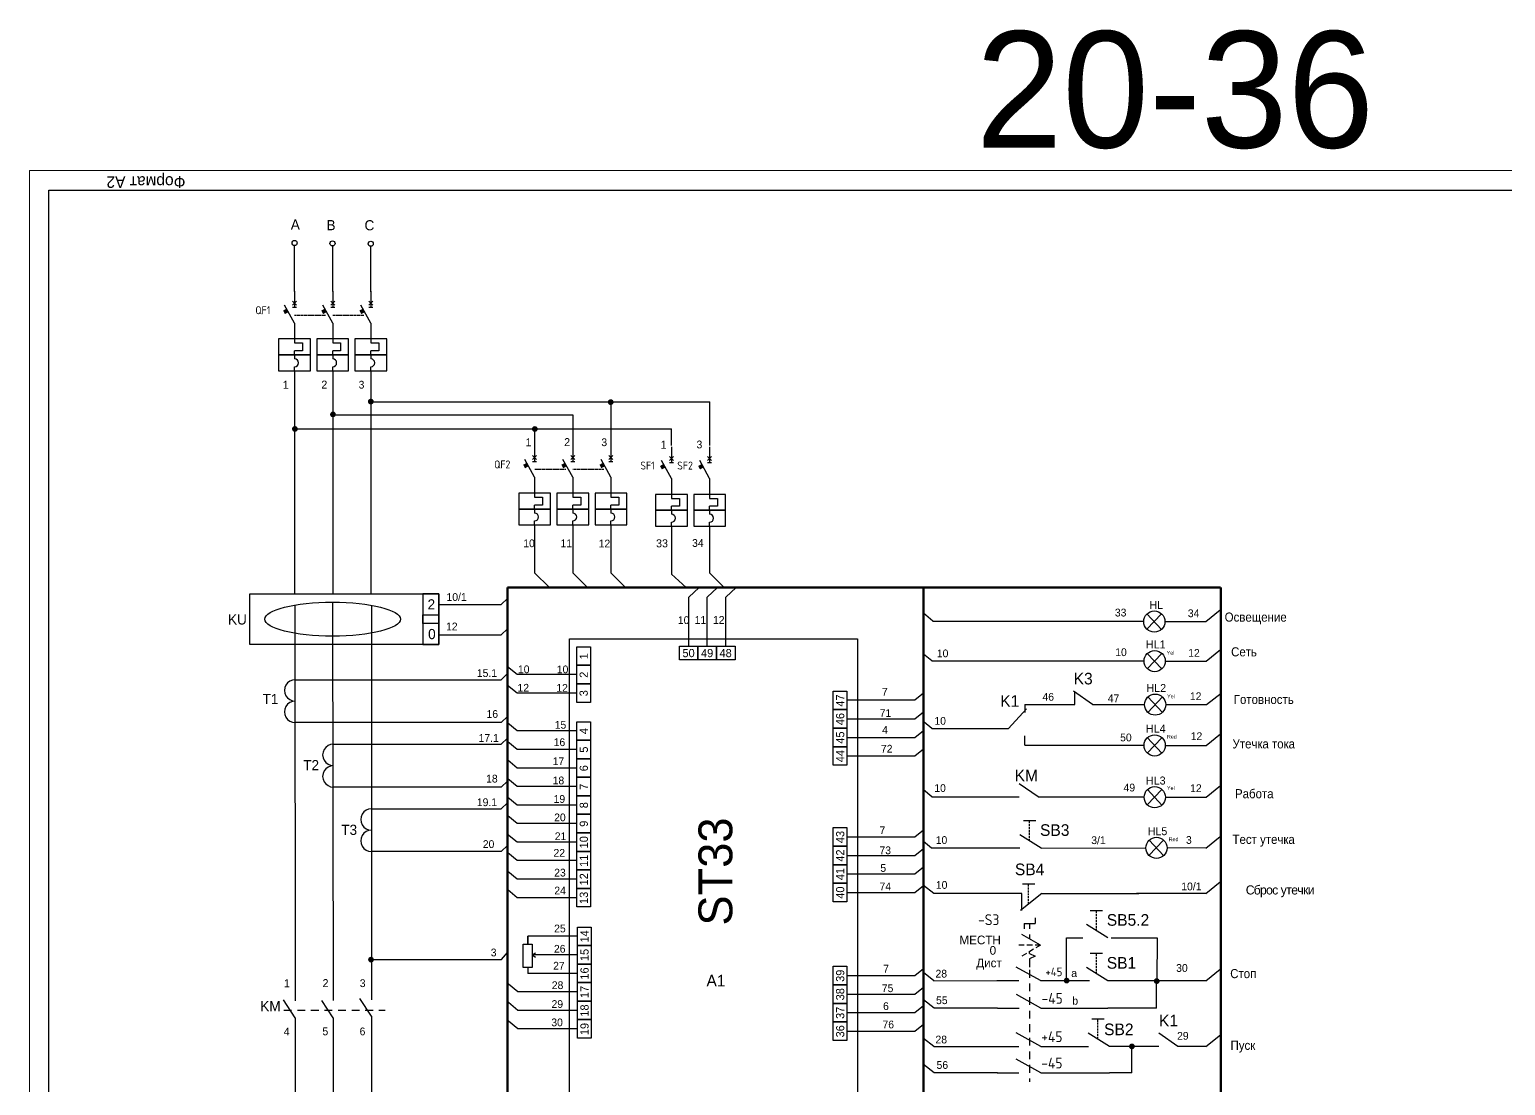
# Model space of a CAD drawing. Header units: millimetres. Extents: x 12 to 2978, y 1101 to 2133.
# Drawn here: x 726.3 to 1106.5, y 1860.7 to 2132.9 of the extents above; entities that cross this region are included whole.
import ezdxf
from ezdxf.enums import TextEntityAlignment as Align

# ---------------------------------------------------------------- set-up
doc = ezdxf.new("R2010")
doc.units = ezdxf.units.MM
for name, pattern in [('Caddy_Dash', [3.5, 2, -1.5]), ('DASHED', [0.75, 0.5, -0.25]), ('HIDDEN2', [0.1875, 0.125, -0.0625])]:
    doc.linetypes.add(name, pattern=pattern)
for name, color, linetype in [('LINK', 9, 'HIDDEN2'), ('POS', 3, 'Continuous'), ('SYMS', 7, 'Continuous'), ('TAGS', 7, 'Continuous'), ('TERMS', 7, 'Continuous')]:
    doc.layers.add(name, color=color, linetype=linetype)
doc.styles.add('WD_IEC', font='ISOCP2.shx', dxfattribs={"width": 0.9, "height": 4})

# ---------------------------------------------------------------- blocks, each defined once
blk = doc.blocks.new('Формат А2 (2)')
at = {"lineweight": 20}
for p, q in [((2191.83, 433.69), (2191.83, 13.69)), ((2191.83, 13.69), (1597.83, 13.69))]:
    blk.add_line(p, q, dxfattribs=at)
at = {"lineweight": 30}
for p, q in [((2186.83, 428.69), (2186.83, 18.69)), ((2186.83, 18.69), (1617.83, 18.69))]:
    blk.add_line(p, q, dxfattribs=at)
at = {"lineweight": 30, "insert": (2161.83, 16.19), "char_height": 3, "width": 50, "attachment_point": 5}
blk.add_mtext('Формат А2', dxfattribs=at)
blk = doc.blocks.new('VCB11Q134')
for p, q in [((0, 7.5), (0, 2.5)), ((0, -2.5), (-3.12, 3.12)), ((-0.62, 3.12), (0.63, 4.37)), ((0.63, 3.12), (-0.62, 4.37)), ((-0.62, 2.5), (0.63, 2.5)), ((0, -2.5), (0, -8.75)), ((0, -7.5), (0, -8.75)), ((0, -8.75), (2.5, -8.75)), ((2.5, -8.75), (2.5, -11.25)), ((0, -12.5), (0, -11.25)), ((2.5, -11.25), (0, -11.25)), ((0, -12.5), (0, -13.75)), ((0, -17.5), (0, -16.25)), ((0, -17.5), (0, -22.5))]:
    blk.add_line(p, q)
for points in [[(-5, -7.5), (-5, -12.5), (5, -12.5), (5, -7.5)], [(-5, -12.5), (-5, -17.5), (5, -17.5), (5, -12.5)]]:
    blk.add_lwpolyline(points, close=True)
blk.add_arc((0, -15), 1.25, 270, 90)
blk.add_solid([(-2.52, 2.03), (-3.61, 1.43), (-1.91, 0.94), (-3.01, 0.33)])
at = {"style": 'WD_IEC'}
for tag, p in [('INST', (-7.62, 6.3)), ('LOC', (-7.62, 3.3)), ('TAG1', (-7.62, 0.3)), ('RATING1', (-7.62, -2.7)), ('DESC1', (-7.62, -15.05)), ('DESC3', (-7.62, -21.05)), ('DESC2', (-7.62, -18.05))]:
    blk.add_attdef(tag, text='', height=2.5, dxfattribs=at).set_placement(p, align=Align.RIGHT)
blk.add_attdef('TERM01', text='', height=2, rotation=90, dxfattribs=at).set_placement((-1, 7.5), align=Align.RIGHT)
at = {"style": 'WD_IEC', "flags": 1}
for tag, p, height in [('X2TERM01', (0, 7.5), 0.32), ('X4LINK', (-2.15, 0), 0.32), ('X1LINK', (0.02, 0), 0.32), ('ASSYCODE', (0.69, -18.77), 1), ('X8TERM02', (0, -22.5), 0.32), ('FAMILY', (0.69, -20.27), 1), ('CATDESC', (0.69, -21.77), 1)]:
    blk.add_attdef(tag, p, '', height=height, dxfattribs=at)
at = {"style": 'WD_IEC', "flags": 9}
for tag, p in [('MFG', (7.81, 5.44)), ('CAT', (7.81, 2.94))]:
    blk.add_attdef(tag, text='', height=1.5, dxfattribs=at).set_placement(p, align=Align.RIGHT)
at = {"lineweight": 15, "style": 'WD_IEC'}
for tag, p in [('XREF', (-7.62, -12.05)), ('WDTAGALT', (-7.62, -24.05))]:
    blk.add_attdef(tag, text='', height=2.5, dxfattribs=at).set_placement(p, align=Align.RIGHT)
at = {"style": 'WD_IEC'}
blk.add_attdef('TERM02', (-1, -22.5), '', height=2, rotation=90, dxfattribs=at)
blk = doc.blocks.new('VCB21Q134')
for p, q in [((0, 7.5), (0, 2.5)), ((0, -2.5), (-3.12, 3.12)), ((-0.62, 3.12), (0.63, 4.37)), ((0.63, 3.12), (-0.62, 4.37)), ((-0.62, 2.5), (0.63, 2.5)), ((0, -2.5), (0, -8.75)), ((0, -7.5), (0, -8.75)), ((0, -8.75), (2.5, -8.75)), ((2.5, -8.75), (2.5, -11.25)), ((0, -12.5), (0, -11.25)), ((2.5, -11.25), (0, -11.25)), ((0, -12.5), (0, -13.75)), ((0, -17.5), (0, -16.25)), ((0, -17.5), (0, -22.5))]:
    blk.add_line(p, q)
for points in [[(-5, -7.5), (-5, -12.5), (5, -12.5), (5, -7.5)], [(-5, -12.5), (-5, -17.5), (5, -17.5), (5, -12.5)]]:
    blk.add_lwpolyline(points, close=True)
blk.add_arc((0, -15), 1.25, 270, 90)
blk.add_solid([(-2.52, 2.03), (-3.61, 1.43), (-1.91, 0.94), (-3.01, 0.33)])
at = {"style": 'WD_IEC'}
for tag, p in [('INST', (-7.62, 6.3)), ('LOC', (-7.62, 3.3)), ('TAG2', (-7.62, 0.3)), ('DESC1', (-7.62, -15.05)), ('DESC3', (-7.62, -21.05)), ('DESC2', (-7.62, -18.05))]:
    blk.add_attdef(tag, text='', height=2.5, dxfattribs=at).set_placement(p, align=Align.RIGHT)
blk.add_attdef('TERM01', text='', height=2, rotation=90, dxfattribs=at).set_placement((-1, 7.5), align=Align.RIGHT)
at = {"style": 'WD_IEC', "flags": 1}
for tag, p, height in [('X2TERM01', (0, 7.5), 0.32), ('X4LINK', (-2.15, 0), 0.32), ('X1LINK', (0.02, 0), 0.32), ('CONTACT', (-5.49, -7.21), 1), ('ASSYCODE', (0.69, -18.77), 1), ('X8TERM02', (0, -22.5), 0.32), ('FAMILY', (0.69, -20.27), 1), ('CATDESC', (0.69, -21.77), 1)]:
    blk.add_attdef(tag, p, '', height=height, dxfattribs=at)
blk.add_attdef('RATING1', text='', height=2.5, dxfattribs=at).set_placement((-7.62, -2.7), align=Align.RIGHT)
at = {"lineweight": 15, "style": 'WD_IEC'}
for tag, p in [('XREF', (-7.62, -12.05)), ('WDTAGALT', (-7.62, -24.05))]:
    blk.add_attdef(tag, text='', height=2.5, dxfattribs=at).set_placement(p, align=Align.RIGHT)
at = {"style": 'WD_IEC'}
blk.add_attdef('TERM02', (-1, -22.5), '', height=2, rotation=90, dxfattribs=at)
blk = doc.blocks.new('HSS113')
for p, q in [((1.25, 14.38), (1.25, 13.12)), ((2.5, 8.12), (-1.83, 10.62)), ((-1.25, 13.12), (-1.25, 11.88)), ((-1.25, 13.12), (1.25, 13.12)), ((0, 13.12), (0, 11.88)), ((0, 10.62), (0, 9.57)), ((-1.25, 8.12), (-2.5, 8.12)), ((0.63, 8.12), (-0.62, 8.12)), ((0.88, 7.19), (-0.21, 6.56)), ((2.5, 8.12), (1.25, 8.12)), ((2.5, 8.12), (1.42, 7.5)), ((-0.75, 6.25), (-1.83, 5.62)), ((0, 6.25), (0, 6.68)), ((0, 6.25), (1.25, 5.62)), ((1.25, 5.62), (0, 5)), ((0, 5), (0, 3.12)), ((-7.5, 0), (-2.5, 0)), ((2.5, 0), (-3.12, 3.12)), ((0, 1.88), (0, 1.39)), ((2.5, 0), (7.5, 0))]:
    blk.add_line(p, q)
at = {"style": 'WD_IEC'}
for tag, p in [('INST', (-5, 21.12)), ('LOC', (-5, 17.62)), ('TAG1', (-5, 14.12)), ('STATE', (-5, -7.5)), ('DESC1', (-5, -15)), ('DESC2', (-5, -18.5)), ('DESC3', (-5, -22))]:
    blk.add_attdef(tag, text='', height=2.5, dxfattribs=at).set_placement(p, align=Align.RIGHT)
for tag, p, height, flags in [('MFG', (4.92, 12.12), 1.5, 9), ('CAT', (4.92, 9.62), 1.5, 9), ('X4TERM01', (-7.5, 0), 0.32, 1), ('TERM01', (-7.5, 1), 2, 8), ('X8LINK', (0, 0), 0.32, 1), ('X1TERM02', (7.5, 0), 0.32, 1), ('ASSYCODE', (3.5, -2.75), 1, 1), ('FAMILY', (3.5, -4.25), 1, 1), ('CATDESC', (3.5, -5.75), 1, 1), ('CONTACT', (3.75, -7.5), 1, 1)]:
    blk.add_attdef(tag, p, '', height=height, dxfattribs=dict(at, flags=flags))
at = {"style": 'WD_IEC', "flags": 8}
for tag, p in [('POS1', (-3.5, 10.62)), ('POS2', (-3.5, 8.15)), ('POS3', (-3.5, 5.65))]:
    blk.add_attdef(tag, text='', height=2, dxfattribs=at).set_placement(p, align=Align.MIDDLE_RIGHT)
blk.add_attdef('TERM02', text='', height=2, dxfattribs=at).set_placement((7.5, 1), align=Align.RIGHT)
at = {"lineweight": 15, "style": 'WD_IEC'}
blk.add_attdef('XREF', text='', height=2.5, dxfattribs=at).set_placement((-5, -11.25), align=Align.RIGHT)
blk = doc.blocks.new('HCR21')
for p, q in [((-7.5, 0), (-2.5, 0)), ((2.5, 0), (-3.125, 3.125)), ((2.5, 0), (7.5, 0))]:
    blk.add_line(p, q)
at = {"style": 'WD_IEC'}
for tag, p in [('INST', (-2.5, 11.125)), ('LOC', (-2.5, 7.625)), ('TAG2', (-2.5, 4.125)), ('DESC1', (-2.5, -10)), ('DESC2', (-2.5, -13.5)), ('DESC3', (-2.5, -17))]:
    blk.add_attdef(tag, text='', height=2.5, dxfattribs=at).set_placement(p, align=Align.RIGHT)
for tag, p, height, flags in [('X4TERM01', (-7.5, 0), 0.32, 1), ('TERM01', (-7.5, 1), 2, 8), ('X2LINK', (0, 2), 0.32, 1), ('X8LINK', (0, 0.5), 0.32, 1), ('X1TERM02', (7.5, 0), 0.32, 1), ('CONTACT', (6.5, -2.25), 1, 1), ('FAMILY', (6.5, -3.75), 1, 1)]:
    blk.add_attdef(tag, p, '', height=height, dxfattribs=dict(at, flags=flags))
at = {"style": 'WD_IEC', "flags": 8}
for tag, height, p in [('TERM02', 2, (7.5, 1)), ('XREF', 2.5, (-2.5, -6.25))]:
    blk.add_attdef(tag, text='', height=height, dxfattribs=at).set_placement(p, align=Align.RIGHT)

msp = doc.modelspace()

# ---------------------------------------------------------------- hatches: boundary and pattern name
h = msp.add_hatch(color=256)
h.dxf.hatch_style = 1
h.paths.add_polyline_path([(803.74, 2033.67, 1), (805.23, 2033.67, 1)])
h = msp.add_hatch(color=256)
h.dxf.hatch_style = 1
h.paths.add_polyline_path([(813.49, 2036.98, 1), (814.99, 2036.98, 1)])
h = msp.add_hatch(color=256)
h.dxf.hatch_style = 1
h.paths.add_polyline_path([(814.23, 2036.42, 0.409739), (814.74, 2036.94, 0.409739), (814.23, 2037.46)], flags=17)
h.paths.add_polyline_path([(814.74, 2036.94, 1), (813.7, 2036.94, 1)])
h = msp.add_hatch(color=256)
h.dxf.hatch_style = 1
h.paths.add_polyline_path([(814.74, 2036.94, 0.409739), (814.23, 2037.46), (814.23, 2036.42, 0.409739)])
h.paths.add_polyline_path([(814.23, 2037.46, 0.418702), (813.7, 2036.94, 0.418702), (814.23, 2036.42)])
h = msp.add_hatch(color=256)
h.dxf.hatch_style = 1
h.paths.add_polyline_path([(875.29, 2036.84, 1), (876.79, 2036.84, 1)])
h = msp.add_hatch(color=256)
h.dxf.hatch_style = 1
h.paths.add_polyline_path([(876.54, 2036.82, 0.409739), (876.03, 2037.34), (876.03, 2036.3, 0.409739)])
h.paths.add_polyline_path([(876.03, 2037.34, 0.418702), (875.5, 2036.82, 0.418702), (876.03, 2036.3)])
h = msp.add_hatch(color=256)
h.dxf.hatch_style = 1
h.paths.add_polyline_path([(793.93, 2029.93, 1), (795.43, 2029.93, 1)])
h = msp.add_hatch(color=256)
h.dxf.hatch_style = 1
h.paths.add_polyline_path([(795.18, 2029.95, 0.409739), (794.67, 2030.47), (794.67, 2029.43, 0.409739)])
h.paths.add_polyline_path([(794.67, 2030.47, 0.418702), (794.14, 2029.95, 0.418702), (794.67, 2029.43)])
h = msp.add_hatch(color=256)
h.dxf.hatch_style = 1
h.paths.add_polyline_path([(804.98, 2033.66, 0.409739), (804.47, 2034.18), (804.47, 2033.14, 0.409739)])
h.paths.add_polyline_path([(804.47, 2034.18, 0.418702), (803.94, 2033.66, 0.418702), (804.47, 2033.14)])
h = msp.add_hatch(color=256)
h.dxf.hatch_style = 1
h.paths.add_polyline_path([(855.74, 2029.91, 1), (857.23, 2029.91, 1)])
h = msp.add_hatch(color=256)
h.dxf.hatch_style = 1
h.paths.add_polyline_path([(856.98, 2029.9, 0.409739), (856.47, 2030.42), (856.47, 2029.38, 0.409739)])
h.paths.add_polyline_path([(856.47, 2030.42, 0.418702), (855.94, 2029.9, 0.418702), (856.47, 2029.38)])
h = msp.add_hatch(color=256)
h.dxf.hatch_style = 1
h.paths.add_polyline_path([(813.54, 1893.13, 1), (815.03, 1893.13, 1)])
h = msp.add_hatch(color=256)
h.dxf.hatch_style = 1
h.paths.add_polyline_path([(992.74, 1887.73, 1), (994.24, 1887.73, 1)])
h = msp.add_hatch(color=256)
h.dxf.hatch_style = 1
h.paths.add_polyline_path([(1015.95, 1887.6, 1), (1017.45, 1887.6, 1)])
at = {"lineweight": 25}
h = msp.add_hatch(color=0, dxfattribs=at)
edge = h.paths.add_edge_path()
edge.add_arc((1016.67, 1887.63), 0.408, 0, 360)
h = msp.add_hatch(color=256)
h.dxf.hatch_style = 1
h.paths.add_polyline_path([(1009.55, 1870.77, 1), (1011.05, 1870.77, 1)])

# ---------------------------------------------------------------- linework, layer by layer
for p, q in [((794.58, 2065.34), (794.58, 2077.08)), ((804.43, 2065.34), (804.43, 2077.08)), ((814.23, 2065.3), (814.23, 2077.04)), ((794.58, 2040.82), (794.59, 2021.49)), ((804.43, 2040.82), (804.43, 2021.39)), ((814.26, 2040.82), (814.26, 2021.64)), ((814.33, 2036.88), (901.53, 2036.88)), ((876.1, 2036.88), (876.09, 2025.65)), ((901.53, 2025.66), (901.53, 2036.88)), ((804.47, 2033.59), (866.27, 2033.58)), ((866.27, 2033.58), (866.26, 2025.65)), ((794.67, 2029.92), (891.68, 2029.95)), ((856.42, 2029.92), (856.42, 2025.67)), ((891.7, 2025.66), (891.7, 2029.95)), ((794.59, 2021.49), (794.58, 1987.44)), ((804.43, 2021.39), (804.44, 1987.44)), ((814.26, 2021.64), (814.24, 1987.44)), ((856.43, 2001.07), (856.43, 1992.81)), ((866.27, 2001.1), (866.27, 1992.84)), ((876.08, 2001.07), (876.08, 1992.81)), ((891.68, 2000.76), (891.68, 1992.5)), ((901.51, 2001.07), (901.51, 1992.81)), ((856.43, 1992.81), (860.26, 1989.1)), ((866.27, 1992.84), (870.09, 1989.1)), ((876.08, 1992.81), (879.83, 1989.1)), ((891.68, 1992.5), (895.43, 1989.1)), ((901.51, 1992.81), (905.26, 1989.1)), ((896.13, 1986.55), (898.81, 1989.1)), ((900.91, 1986.55), (903.58, 1989.1)), ((905.68, 1986.55), (908.36, 1989.1)), ((804.39, 1985.26), (804.51, 1882.64)), ((847.83, 1984.68), (849.46, 1986.22)), ((896.13, 1973.95), (896.13, 1986.55)), ((900.91, 1973.95), (900.91, 1986.55)), ((905.68, 1973.95), (905.68, 1986.55)), ((794.67, 1984.52), (794.72, 1882.54)), ((814.41, 1984.47), (814.38, 1882.73)), ((831.76, 1984.68), (847.83, 1984.68)), ((959.03, 1980.34), (956.62, 1982.42)), ((1017.89, 1982.27), (1014.15, 1978.3)), ((1014.18, 1982.28), (1017.92, 1978.27)), ((1029.31, 1980.28), (1033.05, 1983.26)), ((847.83, 1976.84), (849.46, 1978.38)), ((959.03, 1980.34), (1013.32, 1980.34)), ((1018.81, 1980.28), (1029.31, 1980.28)), ((831.76, 1976.84), (847.83, 1976.84)), ((958.79, 1970.13), (956.62, 1971.84)), ((958.79, 1970.13), (1013.41, 1970.13)), ((1017.98, 1972.06), (1014.24, 1968.1)), ((1014.27, 1972.08), (1018.01, 1968.07)), ((1018.91, 1970.08), (1029.4, 1970.08)), ((1029.4, 1970.08), (1033.14, 1973.05)), ((847.83, 1965.3), (849.46, 1966.85)), ((851.92, 1966.61), (849.46, 1968.61)), ((867.27, 1966.61), (851.92, 1966.61)), ((794.76, 1965.3), (835.01, 1965.28)), ((794.76, 1962.05), (794.76, 1962.05)), ((835.01, 1965.28), (847.83, 1965.3)), ((851.92, 1961.83), (849.46, 1963.83)), ((1000.17, 1958.92), (995.29, 1962.31)), ((995.58, 1958.92), (995.58, 1962.28)), ((867.27, 1961.83), (851.92, 1961.83)), ((936.89, 1960.1), (954.42, 1960.1)), ((954.42, 1960.1), (956.62, 1961.92)), ((982.74, 1958.92), (995.58, 1958.92)), ((982.74, 1958.92), (982.74, 1956.84)), ((1000.17, 1958.92), (1013.57, 1958.91)), ((1018.14, 1960.84), (1014.39, 1956.88)), ((1014.42, 1960.86), (1018.17, 1956.85)), ((1019.06, 1958.86), (1029.56, 1958.86)), ((1029.56, 1958.86), (1033.29, 1961.83)), ((847.83, 1954.26), (849.46, 1955.81)), ((936.89, 1955.18), (954.42, 1955.18)), ((954.42, 1955.18), (956.62, 1957)), ((978.47, 1952.75), (983.11, 1957.75)), ((847.83, 1954.26), (794.76, 1954.27)), ((851.96, 1952.07), (849.49, 1954.07)), ((867.3, 1952.07), (851.96, 1952.07)), ((954.42, 1950.4), (956.62, 1952.23)), ((958.78, 1952.75), (956.78, 1954.33)), ((958.78, 1952.75), (966.65, 1952.75)), ((966.65, 1952.75), (978.47, 1952.75)), ((982.74, 1948.41), (982.74, 1950.83)), ((1029.4, 1948.36), (1033.14, 1951.33)), ((804.59, 1948.66), (835.01, 1948.66)), ((835.01, 1948.66), (847.84, 1948.66)), ((847.84, 1948.66), (849.46, 1950.2)), ((851.96, 1947.3), (849.49, 1949.29)), ((867.3, 1947.3), (851.96, 1947.3)), ((936.89, 1950.4), (954.42, 1950.4)), ((954.42, 1945.63), (956.62, 1947.45)), ((982.74, 1948.41), (995.32, 1948.41)), ((995.32, 1948.41), (1013.41, 1948.41)), ((1017.98, 1950.34), (1014.24, 1946.38)), ((1014.27, 1950.36), (1018.01, 1946.35)), ((1018.91, 1948.36), (1029.4, 1948.36)), ((804.59, 1945.41), (804.59, 1945.41)), ((851.96, 1942.52), (849.49, 1944.52)), ((936.89, 1945.63), (954.42, 1945.63)), ((847.83, 1937.62), (849.46, 1939.17)), ((851.96, 1937.75), (849.49, 1939.75)), ((867.3, 1942.52), (851.96, 1942.52)), ((847.83, 1937.62), (804.59, 1937.62)), ((867.3, 1937.75), (851.96, 1937.75)), ((958.75, 1935.13), (956.64, 1936.9)), ((986.15, 1935.06), (981.27, 1938.48)), ((1018, 1936.99), (1014.25, 1933.02)), ((1014.28, 1937), (1018.03, 1932.99)), ((1029.42, 1935), (1033.15, 1937.98)), ((814.39, 1932.02), (835.01, 1932.02)), ((835.01, 1932.02), (847.83, 1932.02)), ((847.83, 1932.02), (849.46, 1933.56)), ((851.96, 1932.97), (849.49, 1934.97)), ((867.3, 1932.97), (851.96, 1932.97)), ((958.75, 1935.13), (981.29, 1935.13)), ((986.15, 1935.06), (1013.43, 1935.06)), ((1018.92, 1935), (1029.42, 1935)), ((814.39, 1928.77), (814.39, 1928.77)), ((851.96, 1928.2), (849.49, 1930.2)), ((867.3, 1928.2), (851.96, 1928.2)), ((985.54, 1928.92), (982.36, 1928.92)), ((851.92, 1923.42), (849.46, 1925.42)), ((936.89, 1924.77), (954.42, 1924.77)), ((954.42, 1924.77), (956.62, 1926.6)), ((986.91, 1921.91), (981.41, 1925.34)), ((1029.33, 1921.91), (1033.07, 1924.89)), ((847.84, 1920.98), (814.39, 1920.98)), ((847.84, 1920.98), (849.47, 1922.52)), ((851.96, 1918.65), (849.49, 1920.65)), ((867.27, 1923.42), (851.92, 1923.42)), ((954.42, 1920), (956.62, 1921.82)), ((958.71, 1921.91), (956.62, 1923.61)), ((981.41, 1921.91), (958.71, 1921.91)), ((986.91, 1921.91), (1013.9, 1921.94)), ((1018.44, 1923.93), (1014.69, 1919.97)), ((1014.72, 1923.95), (1018.47, 1919.94)), ((1029.33, 1921.91), (1019.36, 1921.94)), ((867.3, 1918.65), (851.96, 1918.65)), ((936.89, 1920), (954.42, 1920)), ((954.42, 1915.22), (956.62, 1917.05)), ((851.96, 1913.87), (849.49, 1915.87)), ((867.3, 1913.87), (851.96, 1913.87)), ((936.89, 1915.22), (954.42, 1915.22)), ((985.27, 1912.59), (982.08, 1912.59)), ((1029.33, 1910.18), (1033.07, 1913.16)), ((851.96, 1909.1), (849.49, 1911.1)), ((867.3, 1909.1), (851.96, 1909.1)), ((936.89, 1910.45), (954.42, 1910.45)), ((954.42, 1910.45), (956.62, 1912.27)), ((959.24, 1910.18), (956.62, 1912.27)), ((981.93, 1910.18), (959.24, 1910.18)), ((987.11, 1910.18), (981.61, 1905.82)), ((981.93, 1905.82), (981.93, 1910.18)), ((987.11, 1910.18), (1012.1, 1910.18)), ((1029.33, 1910.18), (1011.5, 1910.18)), ((1002.74, 1905.75), (999.56, 1905.75)), ((1004.11, 1898.75), (998.61, 1902.18)), ((867.48, 1899.15), (854.67, 1899.15)), ((854.67, 1897.16), (854.67, 1899.15)), ((854.67, 1899.15), (854.67, 1897.16)), ((993.49, 1887.73), (993.49, 1898.75)), ((993.49, 1898.75), (997.67, 1898.75)), ((1004.92, 1898.75), (1016.77, 1898.75)), ((1016.77, 1898.75), (1016.72, 1887.67)), ((847.9, 1893.18), (849.46, 1894.97)), ((855.84, 1894.38), (856.68, 1894.93)), ((867.48, 1894.38), (855.84, 1894.38)), ((855.84, 1894.38), (856.68, 1893.73)), ((1002.74, 1894.68), (999.56, 1894.68)), ((814.38, 1893.18), (814.38, 1893.18)), ((814.38, 1893.18), (847.9, 1893.18)), ((854.67, 1891.09), (854.67, 1891.09)), ((854.67, 1891.09), (854.67, 1889.6)), ((954.42, 1889.02), (956.62, 1890.85)), ((959.28, 1887.71), (956.62, 1889.78)), ((1004.11, 1887.68), (998.61, 1891.11)), ((1029.33, 1887.67), (1033.06, 1890.65)), ((852.14, 1884.83), (849.67, 1886.82)), ((867.48, 1889.6), (854.67, 1889.6)), ((936.89, 1889.02), (954.42, 1889.02)), ((954.42, 1884.25), (956.62, 1886.07)), ((959.28, 1887.71), (975.63, 1887.73)), ((992.38, 1887.73), (999.4, 1887.73)), ((1029.33, 1887.67), (1004.11, 1887.67)), ((1016.67, 1880.63), (1016.67, 1887.67)), ((794.72, 1878.17), (791.74, 1882.76)), ((804.52, 1878.13), (801.6, 1882.63)), ((814.38, 1878.54), (811.4, 1883.12)), ((867.48, 1884.83), (852.14, 1884.83)), ((936.89, 1884.25), (954.42, 1884.25)), ((959.35, 1880.63), (956.62, 1882.76)), ((814.38, 1878.54), (814.34, 1769.88)), ((852.14, 1880.05), (849.67, 1882.05)), ((867.48, 1880.05), (852.14, 1880.05)), ((936.89, 1879.47), (954.42, 1879.47)), ((954.42, 1879.47), (956.62, 1881.3)), ((975.64, 1880.63), (959.35, 1880.63)), ((992.48, 1880.63), (1004.06, 1880.63)), ((1016.67, 1880.63), (1004.06, 1880.63)), ((794.73, 1878.17), (794.76, 1817.77)), ((804.52, 1878.13), (804.61, 1793.75)), ((852.14, 1875.28), (849.67, 1877.28)), ((867.48, 1875.28), (852.14, 1875.28)), ((936.89, 1874.7), (954.42, 1874.7)), ((954.42, 1874.7), (956.62, 1876.52)), ((1003.14, 1877.78), (999.96, 1877.78)), ((959.28, 1870.73), (956.62, 1872.8)), ((959.28, 1870.73), (975.63, 1870.75)), ((992.41, 1870.75), (999.14, 1870.75)), ((1004.51, 1870.77), (999.01, 1874.21)), ((1017.27, 1870.77), (1004.51, 1870.77)), ((1010.3, 1863.96), (1010.3, 1870.77)), ((1022.15, 1870.77), (1017.26, 1874.16)), ((1029.37, 1870.77), (1022.15, 1870.77)), ((1029.37, 1870.77), (1033.09, 1873.74)), ((959.35, 1863.96), (956.62, 1866.09)), ((975.64, 1863.96), (959.35, 1863.96)), ((992.41, 1863.96), (1004.53, 1863.96)), ((1010.3, 1863.96), (1004.53, 1863.96))]:
    msp.add_line(p, q)
at = {"lineweight": 80}
for p, q in [((849.46, 1707.86), (849.46, 1989.1)), ((849.46, 1989.1), (1033.14, 1989.1)), ((956.62, 1989.1), (956.62, 1708.43)), ((1033.17, 1989.1), (1033.17, 1792.75))]:
    msp.add_line(p, q, dxfattribs=at)
at = {"linetype": 'DASHED'}
for p, q in [((983.95, 1923.78), (983.95, 1928.91)), ((983.68, 1907.46), (983.68, 1912.59)), ((1001.15, 1900.62), (1001.15, 1905.75)), ((1001.15, 1889.54), (1001.15, 1894.68)), ((1001.55, 1872.64), (1001.55, 1877.78))]:
    msp.add_line(p, q, dxfattribs=at)
at = {"linetype": 'Caddy_Dash'}
for p, q in [((983.96, 1890.48), (983.96, 1861.65)), ((791.82, 1880.12), (817.97, 1880.12))]:
    msp.add_line(p, q, dxfattribs=at)
for points in [[(783.04, 1987.44), (831.76, 1987.44), (831.76, 1974.33), (783.04, 1974.33)], [(831.76, 1987.44), (827.63, 1987.44), (827.63, 1974.33), (831.76, 1974.33)], [(827.63, 1981.99), (831.76, 1981.99), (831.76, 1979.75), (827.63, 1979.75)], [(865.46, 1975.8), (939.57, 1975.8), (939.57, 1853.28), (865.46, 1853.28)], [(867.27, 1969), (867.27, 1973.77), (870.81, 1973.77), (870.81, 1969)], [(893.74, 1973.95), (898.52, 1973.95), (898.52, 1970.41), (893.74, 1970.41)], [(898.52, 1973.95), (903.29, 1973.95), (903.29, 1970.41), (898.52, 1970.41)], [(903.29, 1973.95), (908.07, 1973.95), (908.07, 1970.41), (903.29, 1970.41)], [(867.27, 1964.22), (867.27, 1969), (870.81, 1969), (870.81, 1964.22)], [(867.27, 1959.45), (867.27, 1964.22), (870.81, 1964.22), (870.81, 1959.45)], [(933.35, 1957.57), (933.35, 1962.34), (936.89, 1962.34), (936.89, 1957.57)], [(867.3, 1949.68), (867.3, 1954.46), (870.84, 1954.46), (870.84, 1949.68)], [(933.35, 1952.79), (933.35, 1957.57), (936.89, 1957.57), (936.89, 1952.79)], [(933.35, 1948.02), (933.35, 1952.79), (936.89, 1952.79), (936.89, 1948.02)], [(867.3, 1944.91), (867.3, 1949.68), (870.84, 1949.68), (870.84, 1944.91)], [(933.35, 1943.24), (933.35, 1948.02), (936.89, 1948.02), (936.89, 1943.24)], [(867.3, 1940.14), (867.3, 1944.91), (870.84, 1944.91), (870.84, 1940.14)], [(867.3, 1935.36), (867.3, 1940.14), (870.84, 1940.14), (870.84, 1935.36)], [(867.3, 1930.59), (867.3, 1935.36), (870.84, 1935.36), (870.84, 1930.59)], [(867.3, 1925.81), (867.3, 1930.59), (870.84, 1930.59), (870.84, 1925.81)], [(867.3, 1921.04), (867.3, 1925.81), (870.84, 1925.81), (870.84, 1921.04)], [(933.35, 1922.38), (933.35, 1927.16), (936.89, 1927.16), (936.89, 1922.38)], [(867.3, 1916.26), (867.3, 1921.04), (870.84, 1921.04), (870.84, 1916.26)], [(933.35, 1917.61), (933.35, 1922.38), (936.89, 1922.38), (936.89, 1917.61)], [(933.35, 1912.83), (933.35, 1917.61), (936.89, 1917.61), (936.89, 1912.83)], [(867.3, 1911.49), (867.3, 1916.26), (870.84, 1916.26), (870.84, 1911.49)], [(933.35, 1908.06), (933.35, 1912.83), (936.89, 1912.83), (936.89, 1908.06)], [(867.3, 1906.71), (867.3, 1911.49), (870.84, 1911.49), (870.84, 1906.71)], [(867.48, 1896.76), (867.48, 1901.54), (871.02, 1901.54), (871.02, 1896.76)], [(853.51, 1897.16), (855.84, 1897.16), (855.84, 1891.09), (853.51, 1891.09)], [(867.48, 1891.99), (867.48, 1896.76), (871.02, 1896.76), (871.02, 1891.99)], [(867.48, 1887.21), (867.48, 1891.99), (871.02, 1891.99), (871.02, 1887.21)], [(933.35, 1886.63), (933.35, 1891.41), (936.89, 1891.41), (936.89, 1886.63)], [(867.48, 1882.44), (867.48, 1887.21), (871.02, 1887.21), (871.02, 1882.44)], [(933.35, 1881.86), (933.35, 1886.63), (936.89, 1886.63), (936.89, 1881.86)], [(867.48, 1877.67), (867.48, 1882.44), (871.02, 1882.44), (871.02, 1877.67)], [(933.35, 1877.08), (933.35, 1881.86), (936.89, 1881.86), (936.89, 1877.08)], [(867.48, 1872.89), (867.48, 1877.67), (871.02, 1877.67), (871.02, 1872.89)], [(933.35, 1872.31), (933.35, 1877.08), (936.89, 1877.08), (936.89, 1872.31)]]:
    msp.add_lwpolyline(points, close=True)
for centre, radius in [((794.6, 2077.86), 0.656), ((804.36, 2077.76), 0.656), ((814.21, 2077.68), 0.656), ((814.22, 2036.94), 0.52), ((1016.08, 1980.28), 2.73), ((1016.17, 1970.08), 2.73), ((1016.29, 1958.87), 2.73), ((1016.17, 1948.35), 2.73), ((1016.19, 1935), 2.73), ((1016.63, 1921.94), 2.73)]:
    msp.add_circle(centre, radius)
for centre in [(794.76, 1962.54), (794.76, 1957.03), (804.59, 1945.9), (804.59, 1940.38), (814.39, 1929.26), (814.39, 1923.74)]:
    msp.add_arc(centre, 2.76, 89.9949, 270)
msp.add_ellipse((804.39, 1980.89), major_axis=(17.49, 0), ratio=0.249842)
at = {"layer": 'LINK'}
for points in [[(794.6, 2059.26), (802.65, 2059.26)], [(804.43, 2059.26), (812.48, 2059.26)], [(856.45, 2019.52), (864.5, 2019.52)], [(866.28, 2019.52), (874.33, 2019.52)]]:
    msp.add_lwpolyline(points, dxfattribs=at)

# ---------------------------------------------------------------- block references
at = {"color": 18, "lineweight": 30, "true_color": 0x000000, "rotation": 180}
msp.add_blockref('Формат А2 (2)', (2918.14, 2110.21), dxfattribs=at)
at = {"layer": 'SYMS'}
ref = msp.add_blockref('VCB11Q134', (794.58, 2059.26), dxfattribs=dict(at, xscale=0.8192670180788649, yscale=0.8192670180788649, zscale=0.8192670180788649))
ref.add_attrib('TAG1', 'QF1', dxfattribs={"layer": 'TAGS', "height": 2.048, "style": 'WD_IEC'}).set_placement((788.34, 2059.5), align=Align.RIGHT)
at = {"layer": 'SYMS', "xscale": 0.8192670180788649, "yscale": 0.8192670180788649, "zscale": 0.8192670180788649}
for p in [(804.41, 2059.26), (814.24, 2059.26), (866.26, 2019.52), (876.09, 2019.52)]:
    msp.add_blockref('VCB21Q134', p, dxfattribs=at)
at = {"layer": 'SYMS'}
ref = msp.add_blockref('VCB11Q134', (856.43, 2019.52), dxfattribs=dict(at, xscale=0.8192670180788649, yscale=0.8192670180788649, zscale=0.8192670180788649))
ref.add_attrib('TAG1', 'QF2', dxfattribs={"layer": 'TAGS', "height": 2.048, "style": 'WD_IEC'}).set_placement((850.19, 2019.76), align=Align.RIGHT)
ref = msp.add_blockref('VCB11Q134', (891.68, 2019.21), dxfattribs=dict(at, xscale=0.8192670180788649, yscale=0.8192670180788649, zscale=0.8192670180788649))
ref.add_attrib('TAG1', 'SF1', dxfattribs={"layer": 'TAGS', "height": 2.048, "style": 'WD_IEC'}).set_placement((887.37, 2019.46), align=Align.RIGHT)
ref = msp.add_blockref('VCB11Q134', (901.51, 2019.21), dxfattribs=dict(at, xscale=0.8192670180788649, yscale=0.8192670180788649, zscale=0.8192670180788649))
ref.add_attrib('TAG1', 'SF2', dxfattribs={"layer": 'TAGS', "height": 2.048, "style": 'WD_IEC'}).set_placement((897.2, 2019.46), align=Align.RIGHT)
ref = msp.add_blockref('HSS113', (983.96, 1887.73), dxfattribs=dict(at, xscale=1.122678176432747, yscale=1.122678176432747, zscale=1.122678176432747))
ref.add_attrib('TAG1', '-S3', dxfattribs={"layer": 'TAGS', "height": 2.807, "style": 'WD_IEC'}).set_placement((976.15, 1902.02), align=Align.RIGHT)
ref.add_attrib('POS1', 'МЕСТН', dxfattribs={"layer": 'POS', "color": 7, "height": 2.245, "flags": 8}).set_placement((976.54, 1899.33), align=Align.TOP_RIGHT)
ref.add_attrib('POS2', '0', dxfattribs={"layer": 'POS', "color": 7, "height": 2.25, "flags": 8}).set_placement((975.32, 1896.65), align=Align.TOP_RIGHT)
ref.add_attrib('POS3', 'Дист', dxfattribs={"layer": 'POS', "color": 7, "height": 2.245, "flags": 8}).set_placement((976.78, 1893.41), align=Align.TOP_RIGHT)
ref.add_attrib('TERM02', '+45', dxfattribs={"layer": 'TERMS', "height": 2.245, "style": 'WD_IEC', "flags": 8}).set_placement((992.38, 1888.86), align=Align.RIGHT)
ref = msp.add_blockref('HCR21', (984.06, 1880.63), dxfattribs=dict(at, xscale=1.122678176432747, yscale=1.122678176432747, zscale=1.122678176432747))
ref.add_attrib('TAG2', '-45', dxfattribs={"layer": 'TAGS', "height": 2.807, "style": 'WD_IEC'}).set_placement((992.48, 1881.75), align=Align.RIGHT)
ref = msp.add_blockref('HCR21', (983.99, 1870.75), dxfattribs=dict(at, xscale=1.122678176432747, yscale=1.122678176432747, zscale=1.122678176432747))
ref.add_attrib('TAG2', '+45', dxfattribs={"layer": 'TAGS', "height": 2.807, "style": 'WD_IEC'}).set_placement((992.41, 1871.87), align=Align.RIGHT)
ref = msp.add_blockref('HCR21', (983.99, 1863.96), dxfattribs=dict(at, xscale=1.122678176432747, yscale=1.122678176432747, zscale=1.122678176432747))
ref.add_attrib('TAG2', '-45', dxfattribs={"layer": 'TAGS', "height": 2.807, "style": 'WD_IEC'}).set_placement((992.41, 1865.08), align=Align.RIGHT)

# ---------------------------------------------------------------- texts
at = {"lineweight": 25}
for s, insert, char_height, width, attachment_point in [('20-36', (970.08, 2132.44), 30, 13.3806, 1), ('HL', (1014.83, 1985.61), 2.062, 9.1948, 1), ('KU', (777.44, 1982.13), 2.616, 11.667, 1), ('HL1', (1013.91, 1975.41), 2.062, 9.1948, 1), ('50', (896.09, 1972.14), 2.115, 5.2876, 5), ('49', (900.87, 1972.14), 2.115, 5.2876, 5), ('48', (905.64, 1972.14), 2.115, 5.2876, 5), ('Yel', (1019.26, 1972.72), 1, 9.1948, 1), ('K3', (995.29, 1967.07), 3, 13.3806, 1), ('HL2', (1014.06, 1964.19), 2.062, 9.1948, 1), ('Т1', (786.34, 1961.61), 2.616, 11.667, 1), ('K1', (976.38, 1961.3), 3, 13.3806, 1), ('Yel', (1019.37, 1961.5), 1, 9.1948, 1), ('HL4', (1013.91, 1953.69), 2.062, 9.1948, 1), ('Red', (1019.32, 1951.08), 1, 9.1948, 1), ('Т2', (796.82, 1944.57), 2.616, 11.667, 1), ('KM', (980.09, 1942.11), 3, 13.3806, 1), ('HL3', (1013.92, 1940.33), 2.062, 9.1948, 1), ('Yel', (1019.34, 1937.88), 1, 9.1948, 1), ('Т3', (806.62, 1927.91), 2.616, 11.667, 1), ('SB3', (986.63, 1928.03), 3, 13.3806, 1), ('HL5', (1014.36, 1927.28), 2.062, 9.1948, 1), ('Red', (1019.77, 1924.67), 1, 9.1948, 1), ('SB4', (980.16, 1917.9), 3, 13.3806, 1), ('SB5.2', (1003.83, 1904.87), 3, 13.3806, 1), ('SB1', (1003.83, 1893.8), 3, 13.3806, 1), ('А1', (900.7, 1889.22), 3, 13.3806, 1), ('K1', (1017.27, 1878.92), 3, 13.3806, 1), ('SB2', (1003.14, 1876.66), 3, 13.3806, 1)]:
    msp.add_mtext(s, dxfattribs=dict(at, insert=insert, char_height=char_height, width=width, attachment_point=attachment_point))
at = {"width": 11.667, "attachment_point": 1}
for s, insert, char_height in [('A', (793.62, 2083.94), 2.62), ('B', (802.81, 2083.77), 2.62), ('C', (812.61, 2083.74), 2.62), ('1', (791.55, 2042.34), 2.06), ('2', (801.49, 2042.39), 2.06), ('3', (811.09, 2042.34), 2), ('1', (854.09, 2027.5), 2.06), ('2', (864.03, 2027.56), 2.06), ('3', (873.63, 2027.5), 2), ('1', (888.87, 2026.88), 2.06), ('3', (898.14, 2026.93), 2), ('10', (853.51, 2001.45), 2), ('11', (863.1, 2001.45), 2), ('12', (872.93, 2001.39), 2), ('33', (887.72, 2001.48), 2.062), ('34', (897, 2001.53), 2), ('10/1', (833.73, 1987.6), 2), ('10', (893.34, 1981.65), 2), ('11', (897.65, 1981.69), 2), ('12', (902.38, 1981.69), 2), ('33', (1005.91, 1983.59), 2), ('34', (1024.71, 1983.41), 2), ('12', (833.62, 1980.01), 2), ('10', (1006.01, 1973.38), 2), ('10', (960.05, 1973.07), 2), ('12', (1024.81, 1973.2), 2), ('15.1', (841.55, 1968), 2), ('10', (852.14, 1968.97), 2), ('10', (862.15, 1968.95), 2), ('12', (852.02, 1964.21), 2), ('12', (862.02, 1964.18), 2), ('7', (945.9, 1963.16), 2), ('12', (1025.24, 1962.03), 2), ('46', (987.26, 1961.87), 2), ('47', (1004.09, 1961.5), 2), ('16', (844.04, 1957.45), 2), ('15', (861.61, 1954.66), 2), ('71', (945.32, 1957.68), 2), ('10', (959.42, 1955.68), 2), ('17.1', (841.99, 1951.27), 2), ('4', (945.94, 1953.34), 2), ('50', (1007.27, 1951.41), 2), ('12', (1025.46, 1951.74), 2), ('16', (861.34, 1950.18), 2), ('72', (945.65, 1948.5), 2), ('17', (861.08, 1945.27), 2), ('18', (843.94, 1940.79), 2), ('18', (861.08, 1940.32), 2), ('19', (861.32, 1935.55), 2), ('10', (959.4, 1938.36), 2), ('49', (1008.15, 1938.49), 2), ('12', (1025.3, 1938.33), 2), ('19.1', (841.55, 1934.7), 2), ('20', (861.46, 1930.8), 2), ('21', (861.62, 1925.94), 2), ('7', (945.29, 1927.48), 2), ('10', (959.76, 1924.96), 2), ('3/1', (999.83, 1924.92), 2), ('3', (1024.23, 1924.98), 2), ('20', (843.08, 1923.92), 2), ('22', (861.3, 1921.66), 2), ('73', (945.26, 1922.31), 2), ('23', (861.47, 1916.56), 2), ('5', (945.5, 1917.77), 2), ('74', (945.29, 1913), 2), ('10', (959.8, 1913.39), 2), ('10/1', (1023.02, 1913), 2), ('24', (861.51, 1911.95), 2), ('25', (861.46, 1902.16), 2), ('3', (845.13, 1895.98), 2), ('26', (861.41, 1896.93), 2), ('27', (861.2, 1892.56), 2), ('7', (946.24, 1891.81), 2), ('28', (959.7, 1890.52), 2), ('а', (994.68, 1890.67), 2), ('30', (1021.7, 1891.98), 2), ('1', (791.86, 1888.06), 2.06), ('2', (801.8, 1888.11), 2.06), ('3', (811.39, 1888.06), 2), ('28', (860.86, 1887.54), 2), ('75', (945.87, 1886.77), 2), ('KM', (785.75, 1882.46), 2.616), ('29', (860.79, 1882.68), 2), ('6', (946.2, 1882.14), 2), ('55', (959.85, 1883.67), 2), ('b', (994.95, 1883.53), 2), ('4', (791.81, 1875.64), 2.06), ('5', (801.75, 1875.69), 2.06), ('6', (811.35, 1875.64), 2), ('30', (860.73, 1877.96), 2), ('76', (946.05, 1877.42), 2), ('29', (1021.94, 1874.49), 2), ('28', (959.7, 1873.54), 2), ('56', (959.98, 1866.98), 2)]:
    msp.add_mtext(s, dxfattribs=dict(at, insert=insert, char_height=char_height))
at = {"linetype": 'ByBlock', "char_height": 2.62, "attachment_point": 1}
for s, insert, width in [('2', (828.85, 1986.02), 10.8178), ('0', (828.99, 1978.37), 11.667)]:
    msp.add_mtext(s, dxfattribs=dict(at, insert=insert, width=width))
at = {"char_height": 2.349, "attachment_point": 5, "style": 'WD_IEC'}
for s, width, insert in [('{\\fArial|b0|i0|c204|p34;Освещение}', 2.349, (1042.19, 1981.09)), ('{\\fArial|b0|i0|c204|p34;Сеть}', 2.6812, (1039.19, 1972.46)), ('{\\fArial|b0|i0|c204|p34;Готовность}', 39.3387, (1044.27, 1960.19)), ('{\\fArial|b0|i0|c204|p34;Утечка тока}', 39.3387, (1044.27, 1948.74)), ('{\\fArial|b0|i0|c204|p34;Работа}', 2.349, (1041.83, 1935.89)), ('{\\fArial|b0|i0|c204|p34;Тест утечка}', 39.3387, (1044.24, 1923.78)), ('{\\Ftxt|c204;\\W1;\\T0.9;Сброс утечки}', 71.1955, (1048.42, 1910.75)), ('{\\fArial|b0|i0|c204|p34;Стоп}', 39.3387, (1038.99, 1889.52)), ('{\\fArial|b0|i0|c204|p34;Пуск}', 39.3387, (1038.9, 1870.69))]:
    msp.add_mtext_dynamic_manual_height_columns(s, width=width, gutter_width=3.33, heights=[6.51], dxfattribs=dict(at, insert=insert))
at = {"lineweight": 25, "attachment_point": 5, "rotation": 90}
for s, insert, char_height, width in [('1', (869.08, 1971.34), 2.12, 5.2876), ('2', (869.08, 1966.57), 2.12, 5.2876), ('3', (869.08, 1961.8), 2.12, 5.2876), ('47', (935.16, 1959.91), 2.115, 5.2876), ('46', (935.16, 1955.14), 2.115, 5.2876), ('4', (869.12, 1952.03), 2.12, 5.2876), ('45', (935.16, 1950.37), 2.115, 5.2876), ('5', (869.12, 1947.26), 2.12, 5.2876), ('44', (935.16, 1945.59), 2.115, 5.2876), ('6', (869.12, 1942.48), 2.12, 5.2876), ('7', (869.12, 1937.71), 2.12, 5.2876), ('8', (869.12, 1932.94), 2.12, 5.2876), ('9', (869.12, 1928.16), 2.12, 5.2876), ('\\PST33', (895.8, 1915.84), 8.719, 6.8807), ('10', (869.12, 1923.39), 2.115, 5.2876), ('43', (935.16, 1924.73), 2.115, 5.2876), ('42', (935.16, 1919.96), 2.115, 5.2876), ('11', (869.12, 1918.61), 2.115, 5.2876), ('41', (935.16, 1915.18), 2.115, 5.2876), ('12', (869.12, 1913.84), 2.115, 5.2876), ('13', (869.12, 1909.06), 2.115, 5.2876), ('40', (935.16, 1910.41), 2.115, 5.2876), ('14', (869.3, 1899.11), 2.115, 5.2876), ('15', (869.3, 1894.34), 2.115, 5.2876), ('16', (869.3, 1889.56), 2.115, 5.2876), ('39', (935.16, 1888.98), 2.115, 5.2876), ('17', (869.3, 1884.79), 2.115, 5.2876), ('38', (935.16, 1884.21), 2.115, 5.2876), ('18', (869.3, 1880.01), 2.115, 5.2876), ('37', (935.16, 1879.43), 2.115, 5.2876), ('19', (869.3, 1875.24), 2.115, 5.2876), ('36', (935.16, 1874.66), 2.115, 5.2876)]:
    msp.add_mtext(s, dxfattribs=dict(at, insert=insert, char_height=char_height, width=width))

doc.saveas('drawing.dxf')
